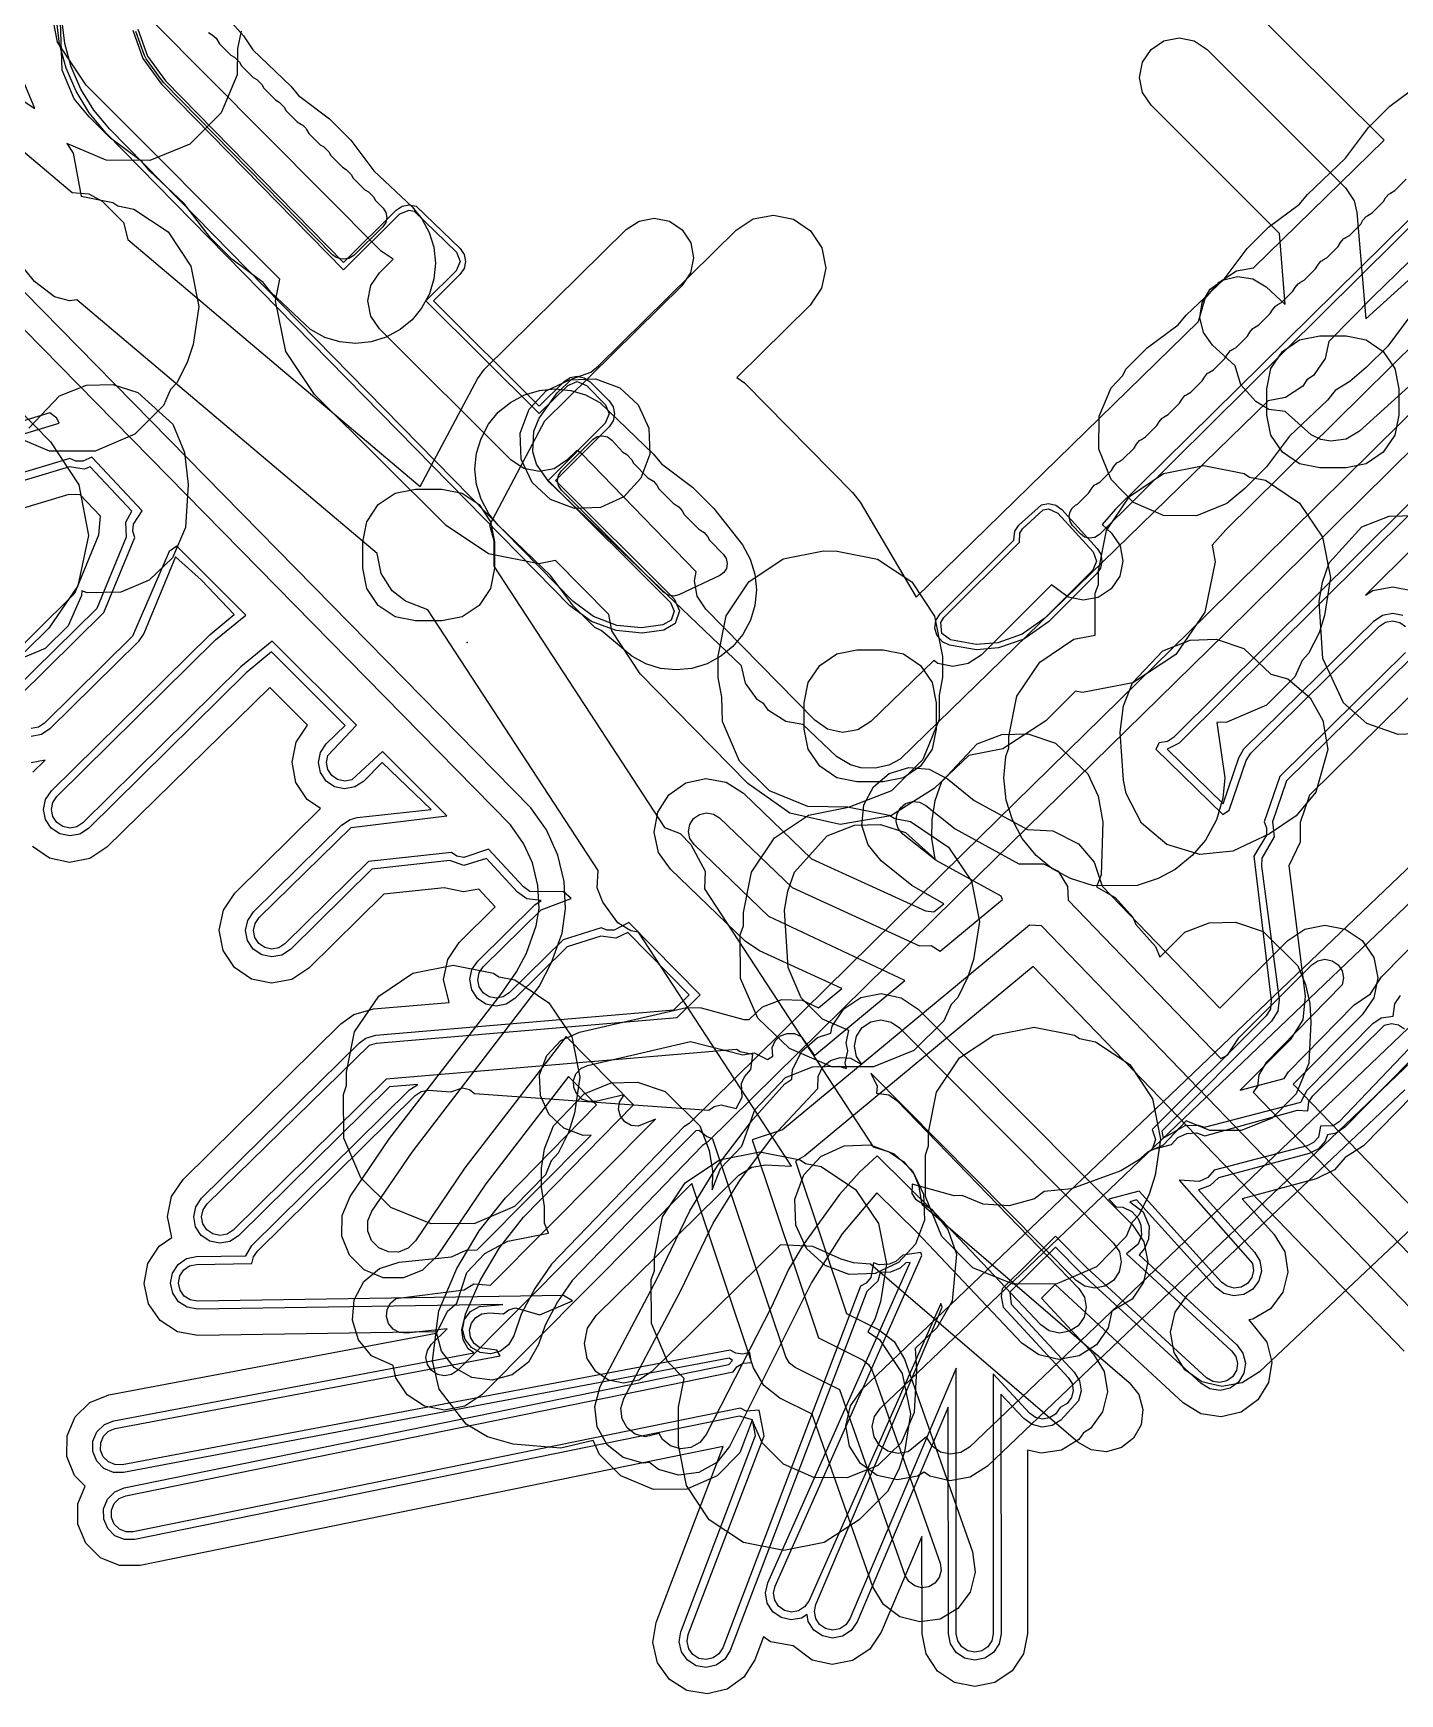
# Model space of a CAD drawing. Header units: metres. Extents: x -2677 to -840, y 169 to 1487.
# Drawn here: x -1714.6 to -1662.7, y 709.5 to 772.6 of the extents above; entities that cross this region are included whole.
import ezdxf

# ---------------------------------------------------------------- set-up
doc = ezdxf.new("R2010")
doc.units = ezdxf.units.M
for name, color, linetype in [('AI_GREENING_EXCLUSIONS', 1, 'Continuous'), ('AI_GREENING_LAWN', 82, 'Continuous'), ('AI_GREENING_REJECTED', 6, 'Continuous')]:
    doc.layers.add(name, color=color, linetype=linetype)

msp = doc.modelspace()

# ---------------------------------------------------------------- linework, layer by layer
at = {"layer": 'AI_GREENING_EXCLUSIONS'}
for points in [[(-1631.76, 795.718), (-1673.503, 754.514), (-1674.02, 753.933), (-1673.658, 753.604), (-1673.336, 753.115), (-1673.226, 752.541), (-1673.345, 751.967), (-1673.673, 751.483), (-1674.162, 751.161), (-1674.737, 751.051), (-1675.31, 751.17), (-1675.937, 751.643), (-1678.612, 748.971), (-1679.101, 748.649), (-1679.676, 748.539), (-1680.249, 748.657), (-1680.402, 748.761), (-1682.795, 746.444), (-1683.29, 746.132), (-1683.867, 746.033), (-1684.438, 746.162), (-1684.916, 746.5), (-1689.056, 750.72), (-1689.377, 751.209), (-1689.487, 751.784), (-1689.416, 752.129), (-1693.776, 756.622), (-1693.948, 756.738), (-1694.326, 756.366), (-1694.812, 756.045), (-1695.384, 755.934), (-1695.384, 755.934), (-1695.955, 756.049), (-1696.439, 756.372), (-1701.439, 761.354), (-1701.768, 761.841), (-1701.884, 762.418), (-1701.769, 762.995), (-1701.441, 763.484), (-1700.922, 764), (-1701.377, 764.306), (-1710.093, 773.076)], [(-1629.779, 792.818), (-1669.323, 753.726), (-1669.846, 753.138), (-1669.726, 752.516), (-1670.121, 750.605), (-1671.216, 748.991), (-1672.846, 747.918), (-1674.762, 747.551), (-1675.022, 747.605), (-1676.155, 746.478), (-1677.785, 745.406), (-1679.07, 745.16), (-1680.386, 743.905), (-1682.036, 742.864), (-1683.959, 742.534), (-1685.862, 742.965), (-1687.455, 744.091), (-1691.548, 748.263), (-1692.62, 749.893), (-1692.739, 750.514), (-1694.755, 752.558), (-1695.395, 752.434), (-1697.298, 752.816), (-1698.911, 753.895), (-1703.901, 758.866), (-1704.997, 760.492), (-1705.384, 762.414), (-1705.22, 763.236), (-1705.22, 763.236), (-1712.575, 770.609), (-1713.654, 772.235), (-1714.029, 774.149)], [(-1724.645, 776.291), (-1713.103, 766.536), (-1712.47, 766.485), (-1711.957, 766.202), (-1711.155, 765.396), (-1710.984, 764.745), (-1699.89, 755.368), (-1697.72, 759.456), (-1697.449, 759.821), (-1692.072, 765.127), (-1691.584, 765.449), (-1691.009, 765.56), (-1690.436, 765.442), (-1689.951, 765.113), (-1689.629, 764.625), (-1689.519, 764.05), (-1689.637, 763.477), (-1689.965, 762.992), (-1695.178, 757.847), (-1697.269, 753.906), (-1697.104, 753.317), (-1697.105, 752.344), (-1690.622, 742.422), (-1690.03, 742.192), (-1689.621, 741.774), (-1689.083, 740.772), (-1689.105, 740.101), (-1682.703, 730.303), (-1682.096, 730.114), (-1681.536, 729.733), (-1681.162, 729.282), (-1680.984, 728.846), (-1680.853, 728.132), (-1672.984, 721.36), (-1672.624, 720.899), (-1672.467, 720.335), (-1672.538, 719.754), (-1672.826, 719.245), (-1673.287, 718.884), (-1673.851, 718.727), (-1674.432, 718.798), (-1674.941, 719.086), (-1682.803, 725.853), (-1683.45, 725.9), (-1683.917, 726.036), (-1685, 726.515), (-1686.224, 726.581), (-1691.111, 721.762), (-1691.6, 721.441), (-1692.175, 721.331), (-1692.748, 721.449), (-1693.232, 721.777), (-1693.554, 722.266), (-1693.664, 722.841), (-1693.546, 723.414), (-1693.217, 723.899), (-1687.807, 729.231), (-1687.303, 729.529), (-1686.794, 729.615), (-1685.803, 729.563), (-1691.615, 738.458), (-1691.9, 738.504), (-1692.399, 738.811), (-1692.961, 739.591), (-1693.18, 740.134), (-1693.142, 740.794), (-1699.605, 750.685), (-1700.453, 751.019), (-1700.96, 751.404), (-1701.372, 752.068), (-1701.531, 752.828), (-1712.92, 762.453), (-1713.206, 762.416), (-1713.771, 762.567), (-1714.533, 763.154), (-1714.898, 763.612)], [(-1650.551, 775.401), (-1663.723, 762.596), (-1665.414, 760.874), (-1665.549, 760.23), (-1665.989, 759.585), (-1666.245, 759.417), (-1666.405, 759.18), (-1667.058, 758.752), (-1667.716, 758.626), (-1681.678, 745.022), (-1682.108, 744.795), (-1682.634, 744.673), (-1683.174, 744.695), (-1683.559, 744.805), (-1684.096, 745.124), (-1685.373, 746.336), (-1686.021, 746.448), (-1686.681, 746.865), (-1686.857, 747.115), (-1687.1, 747.268), (-1687.551, 747.905), (-1687.699, 748.558), (-1695.018, 755.547), (-1695.48, 756.218), (-1695.613, 756.686), (-1695.58, 757.465), (-1695.383, 757.968), (-1694.701, 758.928), (-1694.126, 759.456), (-1694.126, 759.456), (-1693.42, 759.714), (-1693.126, 759.947), (-1687.908, 765.097), (-1687.256, 765.526), (-1686.49, 765.673), (-1685.726, 765.516), (-1685.08, 765.078), (-1684.65, 764.427), (-1684.503, 763.66), (-1684.661, 762.896), (-1685.098, 762.25), (-1687.882, 759.503), (-1687.591, 759.305), (-1683.487, 755.143), (-1683.2, 754.775), (-1681.074, 751.166), (-1670.359, 761.636), (-1670.105, 762.51), (-1669.57, 763.128), (-1668.917, 763.553), (-1668.272, 763.674), (-1663.32, 768.513), (-1668.747, 773.935)], [(-1707.481, 773.469), (-1706.593, 772.476), (-1706.25, 771.946), (-1704.801, 770.572), (-1704.509, 770.209), (-1703.332, 769.332), (-1702.522, 768.522), (-1701.648, 767.356), (-1700.199, 765.982), (-1699.829, 765.536), (-1699.548, 765.01), (-1699.376, 764.453), (-1699.314, 763.851), (-1699.373, 763.249), (-1699.544, 762.685), (-1699.838, 762.138), (-1700.201, 761.697), (-1700.648, 761.328), (-1701.186, 761.037), (-1701.76, 760.863), (-1702.351, 760.804), (-1702.351, 760.804), (-1702.947, 760.863), (-1703.509, 761.033), (-1704.059, 761.328), (-1705.562, 762.751), (-1705.857, 763.121), (-1707.04, 764.004), (-1707.85, 764.814), (-1708.866, 766.122), (-1710.158, 767.335), (-1710.459, 767.711), (-1711.642, 768.594), (-1712.452, 769.404), (-1713.027, 770.089), (-1713.48, 771.173), (-1713.565, 773.723)], [(-1710.603, 772.735), (-1710.242, 771.712), (-1709.559, 770.773), (-1702.801, 763.878), (-1700.807, 765.86), (-1700.579, 766.011), (-1700.311, 766.063), (-1700.043, 766.009), (-1698.38, 764.411), (-1698.38, 764.411), (-1698.229, 764.183), (-1698.177, 763.915), (-1698.231, 763.648), (-1698.383, 763.421), (-1699.391, 762.419), (-1695.377, 758.419), (-1694.431, 759.352), (-1694.203, 759.502), (-1693.935, 759.553), (-1693.667, 759.498), (-1693.441, 759.345), (-1692.725, 758.618), (-1692.575, 758.391), (-1692.523, 758.124), (-1692.577, 757.858), (-1692.728, 757.632), (-1694.758, 755.597), (-1690.258, 751.107), (-1690.054, 750.646), (-1690.213, 750.167), (-1690.653, 749.919), (-1691.47, 749.801), (-1692.462, 749.898), (-1693.392, 750.25), (-1694.209, 750.844), (-1711.823, 768.801), (-1712.45, 769.553), (-1712.953, 770.374), (-1713.33, 771.25), (-1713.578, 772.166), (-1713.694, 773.109)], [(-1710.801, 772.696), (-1710.421, 771.618), (-1709.712, 770.643), (-1702.803, 763.594), (-1700.666, 765.718), (-1700.312, 765.863), (-1700.121, 765.824), (-1698.522, 764.27), (-1698.377, 763.916), (-1698.377, 763.916), (-1698.524, 763.563), (-1699.675, 762.419), (-1695.377, 758.138), (-1694.291, 759.209), (-1693.936, 759.353), (-1693.584, 759.204), (-1692.867, 758.477), (-1692.723, 758.125), (-1692.869, 757.773), (-1695.041, 755.597), (-1690.4, 750.966), (-1690.253, 750.636), (-1690.367, 750.294), (-1690.681, 750.117), (-1691.499, 749.999), (-1692.437, 750.097), (-1693.317, 750.436), (-1694.088, 751.003), (-1711.671, 768.931), (-1712.28, 769.658), (-1712.77, 770.454), (-1713.137, 771.303), (-1713.38, 772.192), (-1713.495, 773.107)], [(-1706.692, 772.657), (-1706.823, 771.998), (-1706.839, 770.996), (-1707.443, 769.551), (-1708.63, 768.364), (-1710.152, 767.744), (-1711.813, 767.76), (-1713.306, 768.397), (-1713.058, 768.026), (-1712.754, 766.392), (-1711.563, 766.155), (-1711.364, 766.022), (-1710.761, 765.902), (-1709.463, 765.035), (-1708.596, 763.737), (-1708.292, 762.207), (-1708.513, 760.766), (-1708.725, 760.111), (-1709.117, 759.321), (-1709.366, 759.053), (-1709.639, 758.441), (-1710.719, 757.361), (-1712.227, 756.714), (-1713.966, 756.714), (-1715.474, 757.361)], [(-1654.904, 765.941), (-1664.254, 757.472), (-1664.756, 757.171), (-1665.335, 757.086), (-1665.72, 757.156), (-1666.085, 757.331), (-1667.076, 758.214), (-1667.687, 758.295), (-1668.187, 758.599), (-1668.747, 759.234), (-1668.962, 759.946), (-1669.825, 760.739), (-1670.171, 761.211), (-1670.309, 761.78), (-1670.22, 762.359), (-1669.916, 762.859), (-1669.443, 763.204), (-1668.875, 763.343), (-1668.296, 763.253), (-1667.796, 762.949), (-1667.069, 762.281), (-1667.29, 764.974), (-1672.157, 769.842), (-1672.482, 770.329), (-1672.596, 770.903), (-1672.482, 771.477), (-1672.157, 771.963), (-1671.67, 772.289), (-1671.096, 772.403), (-1670.522, 772.288), (-1670.035, 771.963), (-1664.78, 766.706), (-1664.455, 766.219), (-1664.345, 765.768), (-1664.015, 761.737), (-1656.906, 768.176)], [(-1715.223, 770.191), (-1714.514, 769.717), (-1715.049, 770.996)], [(-1662.301, 761.869), (-1663.18, 760.699), (-1663.991, 759.888), (-1664.622, 759.353), (-1665.168, 759.012), (-1665.464, 758.642), (-1666.906, 757.281), (-1667.785, 756.111), (-1668.595, 755.3), (-1669.282, 754.727), (-1670.433, 754.26), (-1671.689, 754.274), (-1672.828, 754.765), (-1673.676, 755.631), (-1674.143, 756.782), (-1674.129, 758.038), (-1673.676, 759.121), (-1673.232, 759.583), (-1673.113, 759.819), (-1672.303, 760.629), (-1671.125, 761.505), (-1670.832, 761.869), (-1669.382, 763.243), (-1668.509, 764.407), (-1667.698, 765.217), (-1666.521, 766.093), (-1666.227, 766.457), (-1666.227, 766.457), (-1664.777, 767.831), (-1663.904, 768.995), (-1663.094, 769.805), (-1661.917, 770.681)], [(-1654.235, 766.137), (-1670.038, 750.506), (-1679.303, 741.43), (-1689.691, 731.191), (-1689.886, 731.063), (-1689.889, 731.06), (-1694.914, 725.85), (-1695.547, 724.931), (-1696.068, 723.945), (-1696.346, 723.122), (-1696.54, 722.783), (-1696.849, 722.544), (-1697.225, 722.442), (-1697.612, 722.492), (-1697.951, 722.685), (-1698.189, 722.994), (-1698.292, 723.371), (-1698.176, 723.955), (-1697.606, 725.254), (-1696.88, 726.472), (-1695.973, 727.635), (-1691.796, 731.899), (-1694.36, 734.488), (-1698.204, 729.502), (-1700.072, 726.731), (-1700.35, 726.457), (-1700.712, 726.31), (-1701.102, 726.313), (-1701.461, 726.465), (-1701.735, 726.743), (-1701.881, 727.105), (-1701.878, 727.495), (-1701.726, 727.855), (-1700.2, 730.098), (-1695.373, 736.394), (-1694.917, 737.305), (-1694.507, 738.418), (-1694.374, 739.344), (-1694.433, 740.376), (-1694.675, 741.381), (-1695.104, 742.332), (-1695.691, 743.169), (-1717.685, 765.56)], [(-1653.818, 765.144), (-1669.332, 749.797), (-1678.741, 740.58), (-1688.989, 730.479), (-1689.179, 730.354), (-1689.179, 730.354), (-1694.121, 725.231), (-1694.683, 724.414), (-1695.147, 723.538), (-1695.398, 722.804), (-1695.786, 722.126), (-1696.403, 721.649), (-1697.156, 721.444), (-1697.93, 721.543), (-1698.608, 721.931), (-1699.085, 722.549), (-1699.289, 723.302), (-1699.19, 724.076), (-1698.508, 725.686), (-1697.652, 727.114), (-1696.654, 728.371), (-1693.2, 731.896), (-1694.266, 732.972), (-1697.408, 728.896), (-1699.245, 726.169), (-1699.801, 725.621), (-1700.524, 725.328), (-1701.304, 725.334), (-1702.023, 725.638), (-1702.57, 726.194), (-1702.864, 726.918), (-1702.858, 727.698), (-1702.553, 728.417), (-1701.058, 730.617), (-1696.838, 736.091), (-1696.235, 736.94), (-1695.854, 737.655), (-1695.493, 738.688), (-1695.382, 739.351), (-1695.431, 740.227), (-1695.638, 741.079), (-1695.97, 741.816), (-1696.468, 742.533), (-1718.347, 764.813)], [(-1655.404, 761.638), (-1671.309, 745.845), (-1671.537, 745.695), (-1671.849, 745.64), (-1671.978, 745.398), (-1669.435, 742.921), (-1669.191, 743.089), (-1668.548, 744.972), (-1668.377, 745.244), (-1663.488, 750.064), (-1663.26, 750.214), (-1662.992, 750.265), (-1662.724, 750.21), (-1662.498, 750.057)], [(-1655.197, 761.422), (-1671.098, 745.632), (-1671.544, 745.393), (-1669.425, 743.33), (-1668.832, 745.069), (-1668.636, 745.406), (-1663.699, 750.277), (-1663.373, 750.492), (-1662.99, 750.565), (-1662.608, 750.486)], [(-1654.506, 760.699), (-1664.019, 751.241), (-1663.749, 751.418), (-1662.983, 751.565), (-1662.219, 751.408)], [(-1715.872, 759.045), (-1713.923, 757.067), (-1712.85, 755.434), (-1712.485, 753.514), (-1712.884, 751.601), (-1713.985, 749.987), (-1718.469, 745.591)], [(-1714.741, 757.588), (-1713.581, 758.81), (-1712.551, 759.217), (-1711.557, 759.244), (-1710.608, 758.944), (-1709.283, 757.733), (-1708.836, 756.658), (-1708.703, 755.441), (-1708.797, 753.815), (-1709.295, 752.664), (-1710.172, 751.809), (-1711.256, 751.356), (-1712.525, 751.339), (-1712.735, 751.41), (-1712.752, 751.228), (-1713.25, 750.077), (-1714.127, 749.222), (-1715.211, 748.769)], [(-1720.288, 755.759), (-1713.592, 757.774), (-1713.681, 757.968), (-1713.942, 758.173), (-1720.539, 756.158)], [(-1715.139, 747.382), (-1711.895, 750.583), (-1710.718, 753.438), (-1710.794, 753.67), (-1710.775, 753.943), (-1710.446, 754.451), (-1712.351, 756.479), (-1712.692, 756.327), (-1712.965, 756.334), (-1713.189, 756.434), (-1719.718, 754.469)], [(-1715.349, 747.596), (-1712.15, 750.753), (-1711.034, 753.458), (-1711.064, 754.022), (-1710.841, 754.433), (-1712.422, 756.116), (-1712.641, 756.032), (-1713.2, 756.117), (-1719.561, 754.203)], [(-1716.052, 748.307), (-1712.997, 751.323), (-1712.083, 753.539), (-1712.031, 754.24), (-1712.796, 755.054), (-1713.223, 755.065), (-1719.035, 753.317)], [(-1661.561, 746.009), (-1662.785, 745.95), (-1663.968, 746.371), (-1664.857, 747.159), (-1665.643, 748.845), (-1665.774, 751.016), (-1665.658, 751.743), (-1665.396, 752.467), (-1664.158, 753.84), (-1663.128, 754.247), (-1662.134, 754.274)], [(-1662.32, 733.582), (-1664.809, 731.048), (-1665.131, 730.828), (-1665.469, 730.758), (-1665.55, 730.519), (-1665.807, 730.225), (-1666.157, 730.052), (-1669.6, 729.127), (-1669.914, 728.839), (-1670.361, 728.671), (-1668.228, 726.31), (-1668.028, 725.975), (-1667.971, 725.589), (-1668.067, 725.211), (-1668.3, 724.898), (-1668.635, 724.698), (-1669.021, 724.641), (-1669.399, 724.737), (-1669.712, 724.97), (-1672.709, 728.287), (-1672.961, 728.219), (-1672.457, 727.83), (-1672.233, 727.292), (-1672.253, 726.799), (-1672.404, 726.438), (-1672.614, 726.202), (-1668.903, 722.786), (-1668.673, 722.47), (-1668.581, 722.091), (-1668.641, 721.706), (-1668.844, 721.373), (-1669.16, 721.143), (-1669.539, 721.051), (-1669.924, 721.111), (-1670.257, 721.314), (-1674.797, 725.494), (-1675.786, 726.491), (-1677.52, 724.785), (-1677.469, 724.332), (-1675.082, 721.753), (-1674.878, 721.421), (-1674.817, 721.036), (-1674.908, 720.656), (-1675.577, 719.933), (-1675.909, 719.728), (-1676.295, 719.667), (-1676.674, 719.758), (-1676.99, 719.987), (-1677.854, 720.92), (-1677.85, 711.819), (-1677.926, 711.436), (-1678.143, 711.112), (-1678.467, 710.895), (-1678.85, 710.818), (-1679.233, 710.894), (-1679.557, 711.111), (-1679.774, 711.435), (-1679.85, 711.818), (-1679.854, 720.424), (-1683.317, 712.266), (-1683.536, 711.944), (-1683.863, 711.73), (-1684.246, 711.657), (-1684.628, 711.737), (-1684.951, 711.956), (-1685.165, 712.283), (-1685.214, 712.545), (-1685.428, 712.41), (-1685.812, 712.344), (-1686.193, 712.43), (-1686.512, 712.654), (-1686.721, 712.984), (-1686.787, 713.368), (-1686.701, 713.749), (-1681.303, 725.916), (-1681.462, 725.896), (-1681.682, 725.702), (-1682.043, 725.551), (-1682.434, 725.531), (-1682.531, 725.203), (-1682.94, 724.812), (-1688.131, 711.183), (-1688.338, 710.852), (-1688.656, 710.626), (-1689.037, 710.539), (-1689.421, 710.604), (-1689.752, 710.812), (-1689.978, 711.13), (-1690.065, 711.51), (-1690, 711.895), (-1687.164, 719.341), (-1687.282, 719.944), (-1687.782, 720.074), (-1710.723, 715.393), (-1711.113, 715.391), (-1711.475, 715.539), (-1711.752, 715.814), (-1711.903, 716.173), (-1711.905, 716.563), (-1711.757, 716.925), (-1711.483, 717.202), (-1711.123, 717.353), (-1688.182, 722.034), (-1688.037, 722.198), (-1688.171, 722.275), (-1711.146, 717.94), (-1711.537, 717.944), (-1711.896, 718.097), (-1712.169, 718.375), (-1712.314, 718.737), (-1712.311, 719.128), (-1712.158, 719.487), (-1711.879, 719.76), (-1711.517, 719.905), (-1697.861, 722.482), (-1698.068, 722.639), (-1698.265, 722.975), (-1698.318, 723.362), (-1698.22, 723.739), (-1697.984, 724.05), (-1697.647, 724.247), (-1696.752, 724.322), (-1708.35, 724.142), (-1708.734, 724.212), (-1709.061, 724.424), (-1709.283, 724.745), (-1709.365, 725.126), (-1709.295, 725.51), (-1709.083, 725.838), (-1708.762, 726.06), (-1708.381, 726.142), (-1706.516, 726.171), (-1706.283, 726.561), (-1700.293, 732.466), (-1699.984, 732.67), (-1701.053, 732.579), (-1706.785, 726.928), (-1707.111, 726.713), (-1707.494, 726.64), (-1707.876, 726.719), (-1708.199, 726.938), (-1708.414, 727.264), (-1708.487, 727.647), (-1708.408, 728.029), (-1708.189, 728.352), (-1702.2, 734.257), (-1701.958, 734.433), (-1701.583, 734.541), (-1690.272, 735.503), (-1689.688, 736.079), (-1692.016, 738.439), (-1692.473, 738.23), (-1693.033, 738.304), (-1694.315, 737.893), (-1696.306, 735.93), (-1696.632, 735.715), (-1697.015, 735.642), (-1697.397, 735.721), (-1697.72, 735.94), (-1697.934, 736.266), (-1698.008, 736.649), (-1697.929, 737.031), (-1697.71, 737.354), (-1695.549, 739.484), (-1695.297, 739.65), (-1695.844, 739.72), (-1696.198, 739.966), (-1697.376, 741.244), (-1698.237, 740.983), (-1698.771, 741.169), (-1701.724, 740.849), (-1704.815, 737.798), (-1705.141, 737.584), (-1705.524, 737.51), (-1705.906, 737.589), (-1706.229, 737.808), (-1706.444, 738.133), (-1706.518, 738.517), (-1706.439, 738.899), (-1706.22, 739.222), (-1702.881, 742.517), (-1702.555, 742.732), (-1702.286, 742.8), (-1699.477, 743.104), (-1701.332, 744.888), (-1702.051, 744.178), (-1702.377, 743.963), (-1702.76, 743.89), (-1703.143, 743.968), (-1703.466, 744.187), (-1703.68, 744.513), (-1703.754, 744.896), (-1703.675, 745.278), (-1703.456, 745.601), (-1702.746, 746.302), (-1705.534, 749.09), (-1706.494, 748.302), (-1712.483, 742.391), (-1712.808, 742.177), (-1713.192, 742.103), (-1713.574, 742.182), (-1713.897, 742.401), (-1714.111, 742.726), (-1714.185, 743.11), (-1714.106, 743.492), (-1713.887, 743.815), (-1707.866, 749.758), (-1706.956, 750.51), (-1708.192, 751.817), (-1709.185, 752.695), (-1710.381, 749.796), (-1710.594, 749.478), (-1713.944, 746.172), (-1714.27, 745.957), (-1714.653, 745.884)], [(-1662.384, 734.02), (-1665.023, 731.258), (-1665.248, 731.104), (-1665.733, 731.09), (-1665.81, 730.669), (-1665.99, 730.463), (-1666.235, 730.342), (-1669.759, 729.411), (-1670.002, 729.141), (-1670.335, 728.982), (-1671.095, 729.036), (-1668.311, 725.875), (-1668.271, 725.605), (-1668.338, 725.34), (-1668.501, 725.121), (-1668.735, 724.981), (-1669.005, 724.941), (-1669.27, 725.008), (-1669.489, 725.171), (-1672.61, 728.624), (-1673.766, 728.313), (-1673.486, 728.031), (-1673.227, 728.011), (-1672.895, 727.852), (-1672.652, 727.583), (-1672.547, 727.33), (-1672.527, 726.956), (-1672.652, 726.606), (-1673.092, 726.235), (-1669.106, 722.565), (-1668.945, 722.344), (-1668.881, 722.079), (-1668.923, 721.809), (-1669.065, 721.576), (-1669.286, 721.415), (-1669.551, 721.351), (-1669.821, 721.393), (-1670.054, 721.535), (-1674.594, 725.715), (-1675.783, 726.915), (-1677.814, 724.916), (-1677.853, 724.624), (-1677.77, 724.214), (-1675.302, 721.55), (-1675.159, 721.317), (-1675.117, 721.047), (-1675.18, 720.781), (-1675.34, 720.56), (-1675.611, 720.411), (-1675.781, 720.153), (-1676.013, 720.01), (-1676.283, 719.967), (-1676.549, 720.03), (-1676.77, 720.191), (-1678.155, 721.686), (-1678.15, 711.819), (-1678.204, 711.551), (-1678.355, 711.324), (-1678.582, 711.172), (-1678.85, 711.118), (-1679.118, 711.172), (-1679.345, 711.323), (-1679.497, 711.55), (-1679.55, 711.818), (-1679.555, 721.897), (-1683.593, 712.384), (-1683.747, 712.158), (-1683.975, 712.008), (-1684.243, 711.957), (-1684.511, 712.013), (-1684.737, 712.167), (-1684.886, 712.395), (-1684.937, 712.663), (-1684.882, 712.931), (-1680.092, 724.214), (-1680.137, 724.354), (-1685.148, 713.06), (-1685.305, 712.836), (-1685.536, 712.69), (-1685.805, 712.644), (-1686.071, 712.704), (-1686.295, 712.861), (-1686.441, 713.092), (-1686.487, 713.361), (-1686.427, 713.627), (-1680.86, 726.177), (-1680.893, 726.287), (-1681.58, 726.194), (-1681.849, 725.951), (-1682.102, 725.845), (-1682.477, 725.825), (-1682.692, 725.894), (-1682.797, 725.343), (-1682.969, 725.131), (-1683.184, 725.015), (-1688.411, 711.29), (-1688.556, 711.058), (-1688.779, 710.9), (-1689.045, 710.839), (-1689.314, 710.885), (-1689.546, 711.03), (-1689.704, 711.252), (-1689.765, 711.519), (-1689.719, 711.788), (-1686.847, 719.329), (-1687.032, 720.301), (-1687.529, 720.269), (-1687.742, 720.388), (-1710.783, 715.687), (-1711.056, 715.686), (-1711.309, 715.789), (-1711.503, 715.981), (-1711.609, 716.233), (-1711.61, 716.506), (-1711.507, 716.759), (-1711.315, 716.953), (-1711.063, 717.059), (-1688.022, 721.76), (-1687.872, 721.953), (-1687.635, 722.089), (-1687.319, 722.12), (-1687.384, 722.5), (-1687.644, 722.431), (-1687.915, 722.467), (-1688.126, 722.589), (-1711.202, 718.235), (-1711.475, 718.238), (-1711.726, 718.345), (-1711.918, 718.54), (-1712.02, 718.793), (-1712.017, 719.066), (-1711.91, 719.317), (-1711.715, 719.509), (-1711.462, 719.611), (-1696.853, 722.367), (-1696.981, 722.581), (-1697.626, 722.673), (-1697.844, 722.838), (-1697.982, 723.073), (-1698.019, 723.344), (-1697.95, 723.608), (-1697.785, 723.826), (-1697.549, 723.964), (-1697.278, 724.001), (-1696.73, 723.969), (-1696.536, 724.117), (-1696.272, 724.187), (-1695.357, 723.929), (-1694.118, 724.454), (-1694.459, 724.658), (-1708.354, 724.442), (-1708.623, 724.491), (-1708.853, 724.639), (-1709.008, 724.864), (-1709.065, 725.131), (-1709.016, 725.4), (-1708.868, 725.629), (-1708.643, 725.784), (-1708.376, 725.842), (-1706.276, 725.874), (-1706.225, 726.122), (-1706.072, 726.348), (-1700.083, 732.253), (-1699.855, 732.403), (-1699.586, 732.454), (-1698.729, 732.394), (-1698.293, 732.539), (-1698.027, 732.475), (-1697.827, 732.329), (-1688.936, 731.691), (-1688.74, 731.836), (-1688.475, 731.903), (-1687.906, 731.757), (-1687.671, 732.183), (-1687.696, 732.712), (-1687.59, 732.965), (-1687.344, 733.235), (-1687.268, 733.809), (-1687.748, 733.904), (-1687.89, 734), (-1701.187, 732.869), (-1706.996, 727.141), (-1707.224, 726.991), (-1707.492, 726.94), (-1707.76, 726.995), (-1707.986, 727.148), (-1708.136, 727.377), (-1708.187, 727.645), (-1708.132, 727.912), (-1707.979, 728.138), (-1701.82, 734.166), (-1701.557, 734.242), (-1690.138, 735.214), (-1689.264, 736.076), (-1691.975, 738.825), (-1692.529, 738.524), (-1692.802, 738.526), (-1693.027, 738.621), (-1694.474, 738.156), (-1696.516, 736.143), (-1696.745, 735.993), (-1697.013, 735.942), (-1697.28, 735.997), (-1697.506, 736.15), (-1697.656, 736.378), (-1697.708, 736.647), (-1697.653, 736.914), (-1697.499, 737.14), (-1695.3, 739.306), (-1694.167, 739.726), (-1694.452, 739.987), (-1695.73, 739.997), (-1695.978, 740.169), (-1697.296, 741.599), (-1698.233, 741.283), (-1698.5, 741.34), (-1698.702, 741.478), (-1701.86, 741.136), (-1705.026, 738.012), (-1705.254, 737.862), (-1705.522, 737.81), (-1705.79, 737.865), (-1706.016, 738.018), (-1706.166, 738.246), (-1706.218, 738.515), (-1706.162, 738.782), (-1706.009, 739.008), (-1702.514, 742.42), (-1698.885, 742.867), (-1701.33, 745.311), (-1702.49, 744.241), (-1702.758, 744.19), (-1703.026, 744.245), (-1703.252, 744.398), (-1703.402, 744.626), (-1703.454, 744.894), (-1703.399, 745.162), (-1702.308, 746.314), (-1705.515, 749.494), (-1706.695, 748.525), (-1712.693, 742.605), (-1712.921, 742.455), (-1713.19, 742.403), (-1713.457, 742.458), (-1713.683, 742.611), (-1713.834, 742.839), (-1713.885, 743.108), (-1713.83, 743.375), (-1713.677, 743.601), (-1707.655, 749.544), (-1706.51, 750.489), (-1709.128, 753.106), (-1709.423, 752.904), (-1710.807, 749.69), (-1714.155, 746.386), (-1714.383, 746.235), (-1714.651, 746.184)], [(-1647.172, 749.355), (-1679.054, 718.906), (-1679.383, 718.697), (-1679.768, 718.63), (-1680.149, 718.715), (-1680.468, 718.939), (-1680.681, 719.289), (-1681.378, 718.728), (-1681.762, 718.661), (-1682.143, 718.746), (-1682.462, 718.97), (-1682.672, 719.299), (-1682.739, 719.683), (-1682.654, 720.064), (-1682.43, 720.384), (-1682.43, 720.384), (-1651.547, 749.877)], [(-1646.481, 748.631), (-1678.363, 718.183), (-1679.022, 717.765), (-1679.791, 717.63), (-1680.552, 717.8), (-1680.77, 717.952), (-1681.017, 717.796), (-1681.785, 717.661), (-1682.547, 717.831), (-1683.186, 718.279), (-1683.604, 718.938), (-1683.739, 719.706), (-1683.569, 720.468), (-1683.121, 721.107), (-1653.822, 749.087)], [(-1662.505, 749.067), (-1667.276, 744.363), (-1667.866, 742.637), (-1667.775, 742.41), (-1667.778, 742.137), (-1668.263, 741.333), (-1667.596, 735.86), (-1667.629, 735.547), (-1667.796, 735.28), (-1672.113, 730.956), (-1671.992, 730.582), (-1672.122, 730.206), (-1671.382, 730.386), (-1671.139, 730.656), (-1670.806, 730.815), (-1670.432, 730.835), (-1670.119, 730.725), (-1666.599, 731.694), (-1666.207, 731.672), (-1666.171, 732.011), (-1666.021, 732.239), (-1663.307, 734.927), (-1663.039, 734.982), (-1662.771, 734.932), (-1662.542, 734.782)], [(-1662.295, 748.853), (-1667.015, 744.199), (-1667.549, 742.637), (-1667.484, 742.075), (-1667.952, 741.257), (-1667.965, 740.953), (-1667.298, 735.896), (-1667.346, 735.449), (-1667.583, 735.068), (-1671.752, 730.893), (-1671.702, 730.629), (-1670.866, 731.109), (-1670.373, 731.129), (-1670.129, 731.048), (-1666.473, 731.997), (-1666.235, 732.449), (-1663.746, 734.983), (-1663.424, 735.203), (-1662.966, 735.268), (-1662.909, 735.727), (-1662.695, 736.053)], [(-1661.606, 732.881), (-1664.095, 730.347), (-1664.791, 729.897), (-1665.197, 729.433), (-1665.896, 729.087), (-1668.705, 728.33), (-1667.486, 726.981), (-1667.086, 726.311), (-1666.973, 725.539), (-1667.163, 724.782), (-1667.629, 724.156), (-1668.299, 723.756), (-1668.455, 723.733), (-1667.765, 722.891), (-1667.582, 722.132), (-1667.702, 721.362), (-1668.109, 720.695), (-1668.739, 720.235), (-1669.498, 720.052), (-1670.268, 720.172), (-1670.935, 720.579), (-1675.795, 725.079), (-1676.32, 724.562), (-1674.348, 722.433), (-1673.94, 721.768), (-1673.817, 720.997), (-1673.999, 720.238), (-1674.457, 719.607), (-1674.718, 719.446), (-1674.897, 719.199), (-1675.562, 718.791), (-1676.333, 718.668), (-1676.853, 718.792), (-1676.85, 711.819), (-1677.002, 711.054), (-1677.436, 710.405), (-1678.084, 709.971), (-1678.85, 709.818), (-1679.615, 709.97), (-1680.264, 710.404), (-1680.698, 711.052), (-1680.85, 711.818), (-1680.852, 715.514), (-1682.396, 711.876), (-1682.836, 711.231), (-1683.488, 710.803), (-1684.255, 710.657), (-1685.019, 710.816), (-1685.734, 711.362), (-1686.598, 711.515), (-1686.863, 711.702), (-1687.196, 710.827), (-1687.611, 710.166), (-1688.247, 709.714), (-1689.008, 709.54), (-1689.777, 709.67), (-1690.438, 710.084), (-1690.89, 710.72), (-1691.064, 711.481), (-1690.934, 712.251), (-1688.391, 718.929), (-1710.523, 714.414), (-1711.304, 714.41), (-1712.026, 714.705), (-1712.581, 715.254), (-1712.883, 715.973), (-1712.887, 716.754), (-1712.612, 717.427), (-1713.006, 717.828), (-1713.297, 718.552), (-1713.289, 719.332), (-1712.984, 720.05), (-1712.426, 720.597), (-1711.703, 720.888), (-1699.29, 723.23), (-1699.297, 723.282), (-1708.334, 723.142), (-1709.102, 723.282), (-1709.757, 723.706), (-1710.201, 724.348), (-1710.365, 725.111), (-1710.225, 725.878), (-1709.801, 726.534), (-1709.324, 726.863), (-1709.487, 727.654), (-1709.329, 728.418), (-1708.891, 729.064), (-1702.902, 734.969), (-1702.417, 735.321), (-1701.667, 735.538), (-1698.791, 735.782), (-1699.008, 736.656), (-1698.85, 737.42), (-1698.412, 738.066), (-1697.047, 739.412), (-1697.672, 740.09), (-1698.251, 739.983), (-1698.987, 740.14), (-1701.27, 739.892), (-1704.113, 737.087), (-1704.764, 736.657), (-1705.531, 736.51), (-1706.295, 736.667), (-1706.941, 737.105), (-1707.37, 737.757), (-1707.517, 738.523), (-1707.36, 739.288), (-1706.922, 739.934), (-1703.672, 743.142), (-1704.177, 743.485), (-1704.607, 744.136), (-1704.754, 744.903), (-1704.597, 745.667), (-1704.164, 746.306), (-1705.6, 747.742), (-1711.78, 741.679), (-1712.432, 741.25), (-1713.198, 741.103), (-1713.963, 741.26), (-1714.609, 741.698)], [(-1661.593, 748.141), (-1666.145, 743.653), (-1666.497, 742.621), (-1666.505, 741.869), (-1666.937, 740.968), (-1666.306, 736.017), (-1666.4, 735.124), (-1666.876, 734.362), (-1668.783, 732.452), (-1667.111, 732.902), (-1666.949, 733.15), (-1664.46, 735.684), (-1663.828, 736.115), (-1663.409, 736.754), (-1660.92, 739.288)], [(-1714.59, 744.526), (-1714.123, 744.987), (-1714.66, 744.884)], [(-1662.552, 722.549), (-1676.633, 737.149), (-1685.297, 729.959), (-1685.656, 729.763), (-1683.715, 723.971), (-1682.503, 723.365), (-1681.909, 722.911), (-1681.511, 722.239), (-1678.94, 714.927), (-1678.829, 714.154), (-1679.023, 713.398), (-1679.492, 712.774), (-1680.163, 712.376), (-1680.936, 712.266), (-1681.692, 712.46), (-1682.316, 712.928), (-1682.713, 713.6), (-1685.016, 720.149), (-1686.244, 720.763), (-1686.858, 721.239), (-1687.245, 721.917), (-1689.589, 728.91), (-1697.556, 720.894), (-1698.204, 720.458), (-1698.969, 720.304), (-1699.734, 720.454), (-1700.385, 720.885), (-1700.82, 721.533), (-1700.915, 722), (-1701.735, 722.374), (-1702.235, 722.974), (-1702.467, 723.719), (-1702.396, 724.496), (-1702.033, 725.187), (-1701.434, 725.687), (-1700.689, 725.919), (-1698.703, 726.13), (-1698.144, 726.377), (-1697.737, 726.387), (-1693.403, 730.746), (-1693.711, 730.736), (-1694.441, 731.01), (-1695.011, 731.543), (-1695.334, 732.253), (-1695.361, 733.033), (-1695.086, 733.764), (-1694.554, 734.334), (-1694.554, 734.334), (-1693.843, 734.657), (-1689.791, 735.593), (-1689.235, 735.58), (-1687.615, 735.134), (-1687.415, 735.141), (-1686.906, 735.617), (-1686.175, 735.892), (-1685.396, 735.865), (-1684.78, 735.586), (-1683.899, 736.316), (-1687.012, 737.739), (-1687.567, 738.116), (-1690.401, 740.842), (-1690.848, 741.482), (-1691.015, 742.244), (-1690.878, 743.012), (-1690.457, 743.67), (-1689.817, 744.116), (-1689.054, 744.283), (-1688.286, 744.146), (-1687.629, 743.725), (-1685.04, 741.236), (-1680.713, 739.258), (-1680.399, 739.221), (-1680.026, 739.53), (-1681.238, 740.228), (-1682.396, 741.163), (-1682.896, 741.762), (-1683.129, 742.507), (-1683.059, 743.284), (-1682.697, 743.975), (-1682.098, 744.475), (-1681.353, 744.708), (-1680.576, 744.638), (-1679.885, 744.276), (-1678.866, 743.454), (-1676.848, 742.352), (-1675.888, 742.294), (-1674.907, 741.806), (-1674.315, 741.106), (-1674.016, 740.198), (-1669.546, 735.562), (-1666.973, 738.136), (-1666.325, 738.57), (-1665.559, 738.722), (-1664.794, 738.57), (-1664.145, 738.137), (-1663.711, 737.488), (-1663.559, 736.723), (-1663.711, 735.957), (-1664.144, 735.308), (-1666.767, 732.681), (-1659.673, 725.326)], [(-1661.617, 723.451), (-1676.319, 738.696), (-1676.773, 738.722), (-1686.145, 730.944), (-1687.299, 730.574), (-1684.777, 723.049), (-1683.085, 722.202), (-1682.877, 722.043), (-1682.737, 721.808), (-1680.166, 714.495), (-1680.128, 714.225), (-1680.195, 713.96), (-1680.359, 713.742), (-1680.594, 713.603), (-1680.865, 713.564), (-1681.129, 713.632), (-1681.348, 713.796), (-1681.487, 714.031), (-1683.964, 721.077), (-1685.662, 721.926), (-1685.877, 722.093), (-1686.013, 722.33), (-1688.784, 730.599), (-1689.024, 730.692), (-1689.307, 730.929), (-1689.428, 730.916), (-1698.478, 721.81), (-1698.705, 721.658), (-1698.973, 721.604), (-1699.241, 721.656), (-1699.468, 721.807), (-1699.621, 722.034), (-1699.675, 722.302), (-1699.622, 722.57), (-1699.471, 722.797), (-1698.876, 723.396), (-1700.404, 723.234), (-1700.676, 723.259), (-1700.918, 723.386), (-1701.093, 723.595), (-1701.174, 723.856), (-1701.149, 724.128), (-1701.022, 724.37), (-1700.813, 724.545), (-1698.23, 724.873), (-1697.861, 725.108), (-1697.23, 725.052), (-1690.965, 731.355), (-1691.618, 731.084), (-1691.889, 731.117), (-1692.127, 731.251), (-1692.296, 731.466), (-1692.369, 731.73), (-1692.369, 731.73), (-1692.336, 732.001), (-1692.148, 732.281), (-1693.227, 732.028), (-1693.5, 732.019), (-1693.756, 732.115), (-1693.955, 732.301), (-1694.068, 732.55), (-1694.078, 732.823), (-1693.982, 733.078), (-1693.795, 733.278), (-1693.547, 733.391), (-1689.64, 734.302), (-1687.644, 733.791), (-1687.214, 733.872), (-1686.708, 733.622), (-1686.518, 733.74), (-1686.533, 734.077), (-1686.42, 734.326), (-1686.22, 734.513), (-1685.965, 734.609), (-1685.692, 734.6), (-1685.443, 734.487), (-1684.934, 733.768), (-1681.505, 736.614), (-1686.666, 739.053), (-1689.5, 741.779), (-1689.657, 742.003), (-1689.715, 742.27), (-1689.667, 742.539), (-1689.52, 742.769), (-1689.296, 742.925), (-1689.029, 742.983), (-1688.76, 742.935), (-1688.53, 742.788), (-1685.781, 740.145), (-1680.946, 737.935), (-1680.508, 737.95), (-1680.165, 737.726), (-1677.796, 739.692), (-1677.846, 739.82), (-1680.318, 741.171), (-1681.58, 742.175), (-1681.755, 742.384), (-1681.836, 742.645), (-1681.812, 742.917), (-1681.685, 743.159), (-1681.476, 743.334), (-1681.215, 743.416), (-1680.943, 743.391), (-1680.701, 743.264), (-1679.591, 742.369), (-1677.175, 741.049), (-1676.244, 741.044), (-1675.69, 740.768), (-1675.327, 740.182), (-1675.308, 739.665), (-1669.514, 733.657), (-1669.264, 733.782), (-1668.834, 734.436), (-1666.054, 737.217), (-1665.827, 737.369), (-1665.559, 737.422), (-1665.291, 737.369), (-1665.064, 737.217), (-1664.912, 736.99), (-1664.859, 736.722), (-1664.912, 736.454), (-1667.787, 733.502), (-1668.076, 733.04), (-1668.118, 732.604), (-1668.285, 732.382), (-1660.609, 724.423)], [(-1659.781, 729.557), (-1668.046, 721.756), (-1668.707, 721.341), (-1669.477, 721.211), (-1670.237, 721.385), (-1670.237, 721.385), (-1670.873, 721.837), (-1671.288, 722.498), (-1671.418, 723.268), (-1671.244, 724.028), (-1670.792, 724.664), (-1662.526, 732.466)]]:
    msp.add_lwpolyline(points, dxfattribs=at)
for points in [[(-1663.347, 756.67), (-1663.996, 756.236), (-1664.761, 756.084), (-1665.761, 756.084), (-1666.526, 756.236), (-1667.175, 756.67), (-1667.609, 757.318), (-1667.761, 758.084), (-1667.761, 759.084), (-1667.609, 759.849), (-1667.175, 760.498), (-1666.526, 760.932), (-1665.761, 761.084), (-1664.761, 761.084), (-1663.996, 760.932), (-1663.347, 760.498), (-1662.913, 759.849), (-1662.761, 759.084), (-1662.761, 758.084), (-1662.913, 757.318), (-1663.347, 756.67)], [(-1696.469, 758.563), (-1695.939, 758.848), (-1695.37, 759.02), (-1694.778, 759.079), (-1694.182, 759.02), (-1693.621, 758.849), (-1693.071, 758.555), (-1691.037, 756.601), (-1690.742, 756.231), (-1689.56, 755.348), (-1688.75, 754.538), (-1687.659, 753.153), (-1687.367, 752.61), (-1687.194, 752.042), (-1687.135, 751.453), (-1687.194, 750.854), (-1687.364, 750.292), (-1687.651, 749.755), (-1688.024, 749.3), (-1688.482, 748.924), (-1689.01, 748.641), (-1689.581, 748.467), (-1690.176, 748.408), (-1690.769, 748.467), (-1691.335, 748.639), (-1691.868, 748.924), (-1693.026, 749.898), (-1693.268, 750.02), (-1694.078, 750.83), (-1694.952, 751.998), (-1696.931, 753.9), (-1697.292, 754.334), (-1697.586, 754.884), (-1697.757, 755.445), (-1697.816, 756.031), (-1697.757, 756.633), (-1697.586, 757.198), (-1697.301, 757.732), (-1696.929, 758.186), (-1696.469, 758.563)], [(-1691.176, 756.598), (-1691.518, 755.681), (-1692.165, 754.982), (-1693.046, 754.573), (-1694.032, 754.533), (-1694.949, 754.875), (-1695.648, 755.522), (-1696.058, 756.403), (-1696.097, 757.39), (-1695.756, 758.306), (-1695.108, 759.006), (-1694.227, 759.415), (-1693.241, 759.454), (-1692.324, 759.113), (-1691.625, 758.465), (-1691.215, 757.584), (-1691.176, 756.598)], [(-1677.553, 745.448), (-1677.553, 745.874), (-1677.249, 747.405), (-1676.381, 748.702), (-1675.084, 749.57), (-1674.278, 749.73), (-1674.279, 751.319), (-1674.155, 751.655), (-1674.155, 752.168), (-1673.851, 753.699), (-1672.983, 754.996), (-1671.686, 755.864), (-1670.155, 756.168), (-1668.624, 755.864), (-1668.425, 755.73), (-1667.822, 755.611), (-1666.525, 754.743), (-1665.657, 753.446), (-1665.353, 751.915), (-1665.574, 750.474), (-1665.786, 749.819), (-1666.179, 749.029), (-1666.428, 748.762), (-1666.7, 748.149), (-1667.78, 747.069), (-1669.289, 746.422), (-1669.659, 746.406), (-1669.359, 744.307), (-1669.432, 743.535), (-1669.68, 742.716), (-1670.095, 741.949), (-1670.596, 741.359), (-1671.239, 740.826), (-1671.893, 740.491), (-1672.684, 740.222), (-1674.345, 740.206), (-1675.217, 740.491), (-1675.931, 740.869), (-1676.514, 741.359), (-1677.054, 742.013), (-1677.422, 742.716), (-1677.658, 743.458), (-1677.748, 744.307), (-1677.674, 745.119), (-1677.553, 745.448)], [(-1697.658, 750.853), (-1698.307, 750.419), (-1699.072, 750.267), (-1700.072, 750.267), (-1700.837, 750.419), (-1701.486, 750.853), (-1701.92, 751.502), (-1702.072, 752.267), (-1702.072, 753.267), (-1701.92, 754.032), (-1701.486, 754.681), (-1700.837, 755.115), (-1700.072, 755.267), (-1699.072, 755.267), (-1698.307, 755.115), (-1697.658, 754.681), (-1697.224, 754.032), (-1697.072, 753.267), (-1697.072, 752.267), (-1697.224, 751.502), (-1697.658, 750.853)], [(-1680.078, 749.474), (-1680.277, 749.698), (-1680.363, 749.985), (-1680.322, 750.282), (-1680.16, 750.534), (-1677.366, 753.327), (-1677.328, 753.681), (-1677.175, 753.907), (-1676.323, 754.671), (-1676.047, 754.72), (-1675.774, 754.657), (-1675.548, 754.492), (-1674.209, 753.023), (-1674.071, 752.796), (-1674.026, 752.535), (-1674.083, 752.276), (-1674.232, 752.056), (-1676.055, 750.235), (-1676.986, 749.572), (-1677.952, 749.24), (-1678.78, 749.173), (-1679.804, 749.353), (-1680.078, 749.474)], [(-1680.134, 750.212), (-1680.019, 750.393), (-1677.153, 753.257), (-1677.144, 753.604), (-1677.034, 753.765), (-1676.249, 754.485), (-1676.052, 754.52), (-1675.696, 754.357), (-1674.357, 752.888), (-1674.226, 752.539), (-1674.373, 752.197), (-1676.196, 750.377), (-1677.056, 749.759), (-1677.968, 749.439), (-1678.796, 749.373), (-1679.764, 749.549), (-1680.102, 749.795), (-1680.134, 750.212)], [(-1685.19, 743.217), (-1686.635, 743.821), (-1687.779, 744.944), (-1688.426, 746.453), (-1688.442, 747.373), (-1688.591, 748.123), (-1688.591, 748.925), (-1688.287, 750.456), (-1687.419, 751.753), (-1686.122, 752.621), (-1684.591, 752.925), (-1684.069, 752.92), (-1682.538, 752.616), (-1681.241, 751.748), (-1680.373, 750.451), (-1680.069, 748.92), (-1680.069, 748.114), (-1680.2, 747.455), (-1680.2, 746.53), (-1680.82, 745.008), (-1682.007, 743.821), (-1683.61, 743.201), (-1682.094, 742.9), (-1681.886, 742.765), (-1681.292, 742.647), (-1679.844, 741.683), (-1678.977, 740.386), (-1678.672, 738.855), (-1678.894, 737.414), (-1679.106, 736.759), (-1679.498, 735.969), (-1679.747, 735.702), (-1680.019, 735.089), (-1681.163, 733.966), (-1682.686, 733.346), (-1684.269, 733.346), (-1685.884, 734.038), (-1687.086, 735.185), (-1687.733, 736.694), (-1687.749, 738.355), (-1687.625, 738.691), (-1687.625, 739.204), (-1687.321, 740.735), (-1686.453, 742.032), (-1685.156, 742.9), (-1683.64, 743.201), (-1685.19, 743.217)], [(-1666.125, 747.35), (-1665.636, 746.484), (-1665.456, 745.391), (-1665.906, 743.767), (-1666.648, 742.87), (-1667.66, 742.182), (-1669.062, 741.527), (-1670.311, 741.397), (-1671.558, 741.78), (-1672.518, 742.589), (-1673.098, 743.718), (-1673.21, 744.222), (-1673.338, 746.04), (-1673.209, 747.038), (-1672.87, 747.913), (-1671.709, 749.135), (-1670.679, 749.542), (-1669.685, 749.569), (-1668.635, 749.217), (-1667.613, 748.249), (-1666.968, 748.069), (-1666.125, 747.35)], [(-1680.906, 744.75), (-1681.555, 744.316), (-1682.32, 744.164), (-1683.32, 744.164), (-1684.085, 744.316), (-1684.734, 744.75), (-1685.168, 745.399), (-1685.32, 746.164), (-1685.32, 747.164), (-1685.168, 747.929), (-1684.734, 748.578), (-1684.085, 749.012), (-1683.32, 749.164), (-1682.32, 749.164), (-1681.555, 749.012), (-1680.906, 748.578), (-1680.472, 747.929), (-1680.32, 747.164), (-1680.32, 746.164), (-1680.472, 745.399), (-1680.906, 744.75)], [(-1695.173, 727.406), (-1695.173, 728.034), (-1695.289, 728.778), (-1695.288, 729.495), (-1695.172, 730.222), (-1694.832, 731.097), (-1693.672, 732.319), (-1692.642, 732.727), (-1691.648, 732.753), (-1690.598, 732.401), (-1689.288, 731.096), (-1688.927, 730.167), (-1688.806, 729.397), (-1688.808, 728.673), (-1688.493, 729.48), (-1687.689, 730.326), (-1687.192, 731.708), (-1686.032, 732.93), (-1685.002, 733.337), (-1684.008, 733.364), (-1683.716, 733.271), (-1683.762, 733.494), (-1683.668, 733.941), (-1683.731, 734.254), (-1683.63, 734.717), (-1684.623, 735.149), (-1685.433, 735.959), (-1685.931, 737.11), (-1686.063, 739.281), (-1685.946, 740.008), (-1685.685, 740.732), (-1684.447, 742.105), (-1683.417, 742.512), (-1682.423, 742.539), (-1681.474, 742.239), (-1680.356, 741.225), (-1680.473, 742.003), (-1680.472, 742.721), (-1680.355, 743.447), (-1680.094, 744.172), (-1678.757, 745.602), (-1677.825, 745.952), (-1676.831, 745.978), (-1675.781, 745.626), (-1674.557, 744.468), (-1674.172, 743.612), (-1673.989, 742.622), (-1674.055, 740.631), (-1674.23, 740.169), (-1673.518, 739.77), (-1672.856, 739.027), (-1672.742, 738.742), (-1671.985, 737.905), (-1671.827, 737.505), (-1670.88, 738.455), (-1669.949, 738.805), (-1668.955, 738.832), (-1667.905, 738.48), (-1666.595, 737.175), (-1666.295, 736.465), (-1666.14, 735.746), (-1666.101, 735.029), (-1666.178, 733.484), (-1666.648, 732.319), (-1667.57, 731.397), (-1668.735, 730.927), (-1669.923, 730.927), (-1670.823, 731.286), (-1671.695, 730.368), (-1672.292, 730.102), (-1672.639, 729.798), (-1673.307, 729.397), (-1675.179, 728.713), (-1676.211, 728.608), (-1676.583, 728.325), (-1677.542, 728.063), (-1678.535, 728.128), (-1679.325, 728.461), (-1679.63, 728.441), (-1681.221, 728.889), (-1681.231, 728.526), (-1681.103, 728.322), (-1680.497, 727.941), (-1679.875, 727.164), (-1679.542, 726.227), (-1679.705, 724.44), (-1680.293, 723.434), (-1681.112, 722.649), (-1681.055, 721.839), (-1681.149, 720.212), (-1681.647, 719.062), (-1682.525, 718.206), (-1683.69, 717.737), (-1684.959, 717.753), (-1686.109, 718.251), (-1686.919, 719.062), (-1687.3, 719.932), (-1687.77, 718.686), (-1688.625, 717.809), (-1689.776, 717.311), (-1691.045, 717.295), (-1692.277, 717.809), (-1693.087, 718.62), (-1693.328, 719.154), (-1694.552, 718.867), (-1696.369, 719.019), (-1697.335, 719.3), (-1698.149, 719.769), (-1699.178, 721.103), (-1699.423, 722.183), (-1699.297, 723.17), (-1698.855, 724.061), (-1698.506, 724.372), (-1698.121, 725.528), (-1697.446, 726.258), (-1696.569, 726.727), (-1695.029, 727.02), (-1695.173, 727.406)], [(-1696.908, 736.761), (-1696.305, 736.642), (-1695.008, 735.774), (-1694.14, 734.477), (-1693.836, 732.946), (-1694.043, 731.575), (-1694.269, 730.85), (-1694.662, 730.06), (-1694.918, 729.774), (-1695.14, 729.244), (-1696.31, 728.042), (-1697.819, 727.395), (-1699.48, 727.379), (-1701.002, 727.999), (-1702.146, 729.122), (-1702.793, 730.631), (-1702.809, 732.292), (-1702.685, 732.628), (-1702.685, 733.141), (-1702.381, 734.672), (-1701.466, 736.027), (-1700.169, 736.895), (-1698.638, 737.199), (-1697.107, 736.895), (-1696.908, 736.761)], [(-1685.407, 733.94), (-1684.815, 734.448), (-1684.314, 734.612), (-1684.258, 734.89), (-1683.822, 735.537), (-1683.172, 735.968), (-1682.406, 736.118), (-1681.641, 735.963), (-1680.994, 735.527), (-1672.869, 727.348), (-1672.438, 726.698), (-1672.288, 725.932), (-1672.443, 725.167), (-1672.879, 724.519), (-1673.647, 724.065), (-1673.786, 723.431), (-1674.233, 722.791), (-1674.89, 722.37), (-1675.658, 722.233), (-1676.421, 722.401), (-1677.061, 722.847), (-1681.044, 727.063), (-1682.571, 728.554), (-1683.876, 726.996), (-1685.039, 725.153), (-1688.155, 718.926), (-1688.64, 718.314), (-1689.321, 717.934), (-1690.096, 717.844), (-1690.847, 718.057), (-1691.186, 718.325), (-1691.437, 718.296), (-1692.188, 718.509), (-1692.8, 718.993), (-1693.18, 719.675), (-1693.271, 720.45), (-1693.058, 721.2), (-1690.9, 725.308), (-1689.659, 727.872), (-1688.607, 729.576), (-1687.277, 731.34), (-1686.052, 732.69), (-1685.796, 732.87), (-1685.76, 733.244), (-1685.407, 733.94)], [(-1683.953, 733.698), (-1683.564, 733.668), (-1683.129, 733.423), (-1683.338, 733.738), (-1683.413, 734.121), (-1683.336, 734.504), (-1683.118, 734.827), (-1682.793, 735.043), (-1682.41, 735.118), (-1682.027, 735.041), (-1681.704, 734.823), (-1673.579, 726.643), (-1673.363, 726.318), (-1673.288, 725.935), (-1673.366, 725.553), (-1673.583, 725.229), (-1673.909, 725.013), (-1674.291, 724.938), (-1674.674, 725.016), (-1674.998, 725.234), (-1682.79, 733.103), (-1682.557, 732.601), (-1682.577, 732.34), (-1682.113, 732.271), (-1681.802, 732.056), (-1674.898, 724.926), (-1674.687, 724.597), (-1674.619, 724.213), (-1674.703, 723.832), (-1674.926, 723.512), (-1675.254, 723.302), (-1675.639, 723.233), (-1676.02, 723.317), (-1676.34, 723.54), (-1680.326, 727.76), (-1682.551, 729.963), (-1683.229, 729.347), (-1683.983, 728.491), (-1685.34, 726.62), (-1685.916, 725.644), (-1686.564, 724.231), (-1689.046, 719.382), (-1689.288, 719.076), (-1689.628, 718.886), (-1690.016, 718.84), (-1690.391, 718.947), (-1690.697, 719.189), (-1690.825, 719.418), (-1691.357, 719.292), (-1691.733, 719.399), (-1692.039, 719.641), (-1692.229, 719.982), (-1692.274, 720.369), (-1692.167, 720.745), (-1690.009, 724.852), (-1688.776, 727.404), (-1687.77, 729.029), (-1686.523, 730.684), (-1684.803, 732.513), (-1684.797, 732.975), (-1684.621, 733.323), (-1684.324, 733.577), (-1683.953, 733.698)], [(-1675.069, 734.547), (-1674.87, 734.413), (-1674.267, 734.294), (-1672.97, 733.426), (-1672.102, 732.129), (-1671.798, 730.598), (-1672.005, 729.227), (-1672.231, 728.502), (-1672.624, 727.712), (-1672.873, 727.445), (-1673.102, 726.896), (-1674.225, 725.752), (-1675.734, 725.105), (-1677.395, 725.089), (-1678.917, 725.709), (-1680.104, 726.896), (-1680.724, 728.418), (-1680.724, 730.002), (-1680.6, 730.338), (-1680.6, 730.851), (-1680.296, 732.382), (-1679.428, 733.679), (-1678.131, 734.547), (-1676.6, 734.851), (-1675.069, 734.547)], [(-1691.114, 723.601), (-1691.13, 725.262), (-1691.006, 725.598), (-1691.006, 726.111), (-1690.702, 727.642), (-1689.834, 728.939), (-1688.537, 729.807), (-1687.006, 730.111), (-1685.475, 729.807), (-1685.276, 729.673), (-1684.673, 729.554), (-1683.376, 728.686), (-1682.508, 727.389), (-1682.204, 725.858), (-1682.425, 724.417), (-1682.637, 723.762), (-1682.901, 723.28), (-1682.466, 722.989), (-1681.598, 721.692), (-1681.294, 720.161), (-1681.515, 718.72), (-1681.727, 718.065), (-1682.158, 717.218), (-1683.239, 716.137), (-1684.565, 715.277), (-1686.096, 714.973), (-1687.627, 715.277), (-1688.924, 716.145), (-1689.792, 717.442), (-1690.096, 718.973), (-1690.096, 720.414), (-1689.879, 721.504), (-1690.51, 722.156), (-1691.114, 723.601)], [(-1680.759, 727.525), (-1681.1, 726.608), (-1681.747, 725.909), (-1682.629, 725.5), (-1683.615, 725.461), (-1684.532, 725.802), (-1685.231, 726.449), (-1685.64, 727.331), (-1685.679, 728.317), (-1685.338, 729.234), (-1684.691, 729.933), (-1683.809, 730.342), (-1682.823, 730.381), (-1681.906, 730.04), (-1681.207, 729.393), (-1680.798, 728.511), (-1680.759, 727.525)]]:
    msp.add_lwpolyline(points, close=True, dxfattribs=at)
at = {"layer": 'AI_GREENING_LAWN'}
for points in [[(-1651.606, 775.886), (-1674.12, 753.55), (-1674.287, 753.44), (-1674.484, 753.405), (-1674.679, 753.45), (-1674.841, 753.568), (-1675.136, 753.892), (-1675.23, 754.041), (-1675.267, 754.214), (-1675.24, 754.389), (-1675.155, 754.544), (-1675.021, 754.659), (-1674.95, 754.701), (-1674.518, 755.13), (-1674.436, 755.273), (-1674.312, 755.417), (-1674.312, 755.417), (-1674.244, 755.453), (-1674.247, 755.458), (-1674.09, 755.551), (-1673.658, 755.98), (-1673.576, 756.124), (-1673.452, 756.268), (-1673.384, 756.303), (-1673.387, 756.309), (-1673.23, 756.402), (-1672.798, 756.831), (-1672.716, 756.974), (-1672.592, 757.118), (-1672.524, 757.153), (-1672.528, 757.159), (-1672.37, 757.252), (-1671.938, 757.681), (-1671.856, 757.824), (-1671.732, 757.968), (-1671.664, 758.004), (-1671.668, 758.009), (-1671.51, 758.102), (-1671.078, 758.531), (-1670.996, 758.675), (-1670.872, 758.819), (-1670.804, 758.854), (-1670.808, 758.86), (-1670.65, 758.953), (-1670.218, 759.381), (-1670.136, 759.525), (-1670.013, 759.669), (-1669.944, 759.704), (-1669.948, 759.71), (-1669.79, 759.803), (-1669.358, 760.232), (-1669.276, 760.375), (-1669.153, 760.519), (-1669.084, 760.555), (-1669.088, 760.56), (-1668.93, 760.653), (-1668.498, 761.082), (-1668.417, 761.225), (-1668.293, 761.37), (-1668.224, 761.405), (-1668.228, 761.41), (-1668.071, 761.504), (-1667.639, 761.932), (-1667.557, 762.076), (-1667.433, 762.22), (-1667.364, 762.255), (-1667.368, 762.261), (-1667.211, 762.354), (-1666.779, 762.783), (-1666.697, 762.926), (-1666.573, 763.07), (-1666.505, 763.105), (-1666.508, 763.111), (-1666.351, 763.204), (-1665.919, 763.633), (-1665.837, 763.776), (-1665.713, 763.92), (-1665.645, 763.956), (-1665.648, 763.961), (-1665.491, 764.054), (-1665.059, 764.483), (-1664.977, 764.627), (-1664.853, 764.771), (-1664.785, 764.806), (-1664.788, 764.812), (-1664.631, 764.905), (-1664.199, 765.334), (-1664.117, 765.477), (-1663.993, 765.621), (-1663.925, 765.656), (-1663.928, 765.662), (-1663.771, 765.755), (-1663.339, 766.184), (-1663.257, 766.327), (-1663.133, 766.471), (-1663.065, 766.507), (-1663.068, 766.512), (-1662.911, 766.605), (-1662.479, 767.034)], [(-1707.927, 772.601), (-1707.783, 772.519), (-1707.639, 772.395), (-1707.603, 772.327), (-1707.598, 772.331), (-1707.504, 772.174), (-1707.08, 771.748), (-1706.941, 771.669), (-1706.751, 771.479), (-1706.673, 771.339), (-1706.233, 770.896), (-1706.093, 770.817), (-1705.905, 770.627), (-1705.826, 770.487), (-1705.386, 770.044), (-1705.247, 769.965), (-1705.058, 769.774), (-1704.979, 769.635), (-1704.557, 769.208), (-1704.4, 769.113), (-1704.402, 769.111), (-1704.352, 769.087), (-1704.237, 768.971), (-1704.212, 768.921), (-1704.21, 768.922), (-1704.117, 768.765), (-1703.693, 768.34), (-1703.553, 768.261), (-1703.364, 768.07), (-1703.286, 767.93), (-1702.846, 767.488), (-1702.706, 767.408), (-1702.517, 767.218), (-1702.439, 767.078), (-1701.999, 766.636), (-1701.859, 766.556), (-1701.67, 766.366), (-1701.592, 766.226), (-1701.303, 765.934), (-1701.195, 765.771), (-1701.158, 765.579), (-1701.197, 765.388), (-1701.307, 765.226), (-1702.407, 764.14), (-1702.597, 764.023), (-1702.819, 764), (-1702.921, 764.013), (-1703.082, 764.06), (-1703.217, 764.159), (-1709.625, 770.698), (-1709.672, 770.753), (-1710.291, 771.604), (-1710.359, 771.732), (-1710.681, 772.647)]]:
    msp.add_lwpolyline(points, dxfattribs=at)
msp.add_lwpolyline([(-1690.142, 754.637), (-1690.145, 754.632), (-1690.077, 754.595), (-1689.955, 754.45), (-1689.875, 754.305), (-1689.338, 753.759), (-1689.182, 753.664), (-1689.186, 753.658), (-1689.118, 753.622), (-1688.996, 753.477), (-1688.916, 753.332), (-1688.384, 752.791), (-1688.279, 752.633), (-1688.24, 752.448), (-1688.274, 752.262), (-1688.373, 752.101), (-1688.526, 751.989), (-1690.076, 751.253), (-1690.274, 751.205), (-1690.474, 751.24), (-1690.644, 751.351), (-1694.527, 755.228), (-1694.632, 755.381), (-1694.639, 755.399), (-1694.681, 755.599), (-1694.64, 755.799), (-1694.632, 755.816), (-1694.528, 755.97), (-1693.348, 757.152), (-1693.18, 757.263), (-1692.982, 757.298), (-1692.786, 757.253), (-1692.624, 757.135), (-1692.201, 756.668), (-1692.052, 756.579), (-1691.873, 756.393), (-1691.794, 756.251), (-1691.257, 755.705), (-1691.101, 755.61), (-1691.105, 755.605), (-1691.037, 755.568), (-1690.915, 755.423), (-1690.835, 755.278), (-1690.298, 754.732), (-1690.142, 754.637)], close=True, dxfattribs=at)
at = {"layer": 'AI_GREENING_REJECTED'}
msp.add_point((-1698.11, 749.45), dxfattribs=at)

doc.saveas('drawing.dxf')
